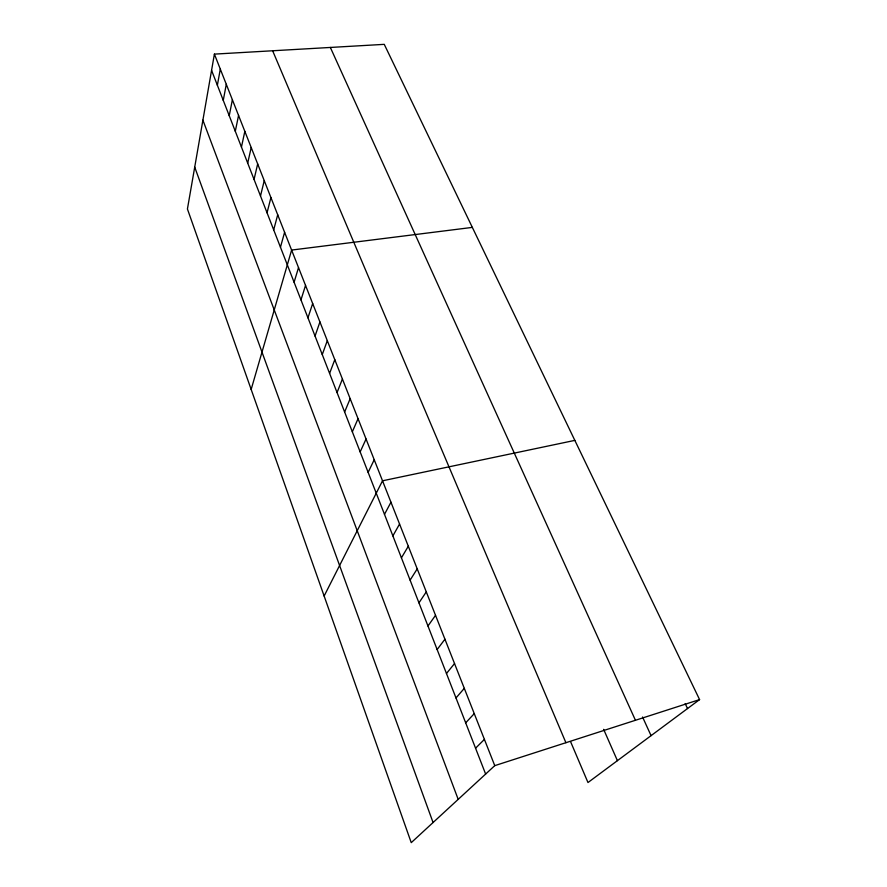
<?xml version="1.0" encoding="UTF-8"?>
<svg xmlns="http://www.w3.org/2000/svg" width="887" height="887" viewBox="0 0 887 887"><rect width="100%" height="100%" fill="white"/><g stroke="black" fill="none" stroke-linecap="round" stroke-linejoin="round"><path stroke-width="1.33" d="M214.399 54.118L187.423 208.988L411.246 842.65L494.758 765.647L699.577 699.599L384.259 44.35L214.399 54.118L494.758 765.647M217.37 85.241L220.309 69.097M223.258 100.353L226.296 84.309M229.234 115.698L232.383 99.754M235.299 131.265L238.559 115.432M241.452 147.076L244.834 131.354M247.706 163.119L251.209 147.519M254.059 179.429L257.673 163.94M260.501 195.972L264.248 180.626M267.054 212.791L270.923 197.568M273.695 229.866L277.709 214.787M280.458 247.218L284.605 232.283M251.165 389.437L291.612 250.067L472.339 227.394M294.096 282.232L298.52 267.608M300.97 299.884L305.538 285.426M307.955 317.823L312.679 303.542M315.051 336.062L319.93 321.948M322.269 354.578L327.303 340.652M329.598 373.405L334.798 359.678M337.06 392.553L342.415 379.015M344.633 412L350.165 398.684M352.339 431.792L358.049 418.686M360.166 451.904L366.065 439.032M368.138 472.361L374.225 459.732M324.132 596.02L382.519 480.798L574.831 440.384M384.492 514.349L390.967 502.23M392.886 535.892L399.56 524.04M401.423 557.823L408.308 546.248M410.116 580.131L417.223 568.855M418.952 602.85L426.292 591.884M427.966 625.978L435.528 615.334M437.136 649.528L444.941 639.217M446.471 673.51L454.532 663.554M455.996 697.947L464.3 688.345M465.686 722.838L474.257 713.614M475.565 748.207L484.413 739.381M699.577 699.599L587.981 782.534L570.64 741.787M685.185 703.635L687.525 708.558M642.554 717.006L651.069 735.645M330.352 47.443L635.447 720.277M603.637 729.347L617.419 760.658M272.642 50.77L565.906 742.707M211.572 70.35L485.632 774.063M202.901 120.155L458.191 799.364M194.719 167.122L433.067 822.537"/></g></svg>
